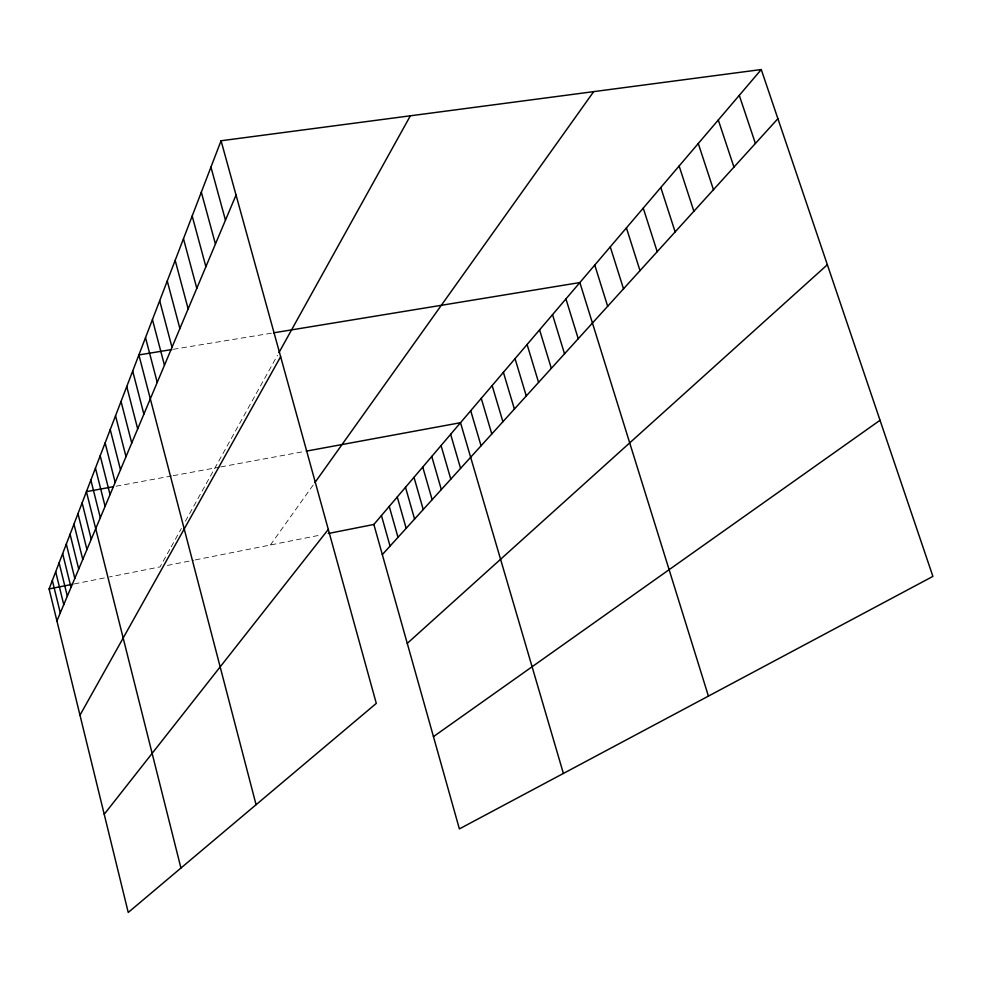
<?xml version="1.0" encoding="UTF-8"?>
<svg xmlns="http://www.w3.org/2000/svg" width="982" height="982" viewBox="0 0 982 982"><rect width="100%" height="100%" fill="white"/><g stroke="black" fill="none" stroke-linecap="round" stroke-linejoin="round"><path stroke-width="0.74" stroke-dasharray="4.91 3.68" d="M169.751 549.429L160.054 566.896L109.419 576.95M171.199 546.814L181.375 528.476M185.402 521.209L277.525 355.202M270.406 544.998L314.08 483.745M74.251 583.934L105.062 577.821M167.406 565.436L193.847 560.194M195.308 559.9L321.126 534.92M116.085 486.2L171.678 475.951M173.139 475.681L219.342 467.162M220.815 466.892L304.739 451.413M173.274 349.297L272.088 333.082"/><path stroke-width="1.47" d="M221.06 140.757L376.29 703.382L128.237 912.462L49.1 588.93L221.06 140.757L761.259 69.538L932.9 576.397L459.38 828.906L373.86 524.462L761.259 69.538M56.919 620.906L236.036 195.037M278.962 352.599L410.366 115.802M79.984 715.178L280.643 356.712M314.915 482.579L593.693 91.633M104.215 814.287L328.295 529.433M382.329 554.597L777.904 118.675M407.26 643.382L827.36 264.735M433.455 736.635L880.032 420.271M49.1 588.93L72.766 584.229M328.295 533.496L373.86 524.462M113.114 486.741L86.416 491.663L180.934 868.039M306.237 451.143L460.509 422.702L563.386 773.435M171.776 349.543L138.879 354.944L256.069 804.712M273.585 332.837L579.859 282.558L708.415 696.103M739.274 95.352L755.404 143.47M718.296 119.988L733.947 167.112M698.276 143.507L713.46 189.698M679.127 165.995L693.881 211.265M660.8 187.513L675.15 231.912M643.247 208.123L657.203 251.687M626.418 227.885L640.006 270.639M610.264 246.85L623.509 288.818M594.761 265.054L607.662 306.274M565.939 298.909L578.226 338.716M552.522 314.657L564.527 353.815M539.584 329.854L551.319 368.36M527.101 344.51L538.578 382.403M515.047 358.663L526.278 395.967M503.398 372.338L514.396 409.052M492.142 385.558L502.907 421.72M481.254 398.348L491.798 433.958M470.709 410.722L481.057 445.803M450.628 434.302L460.57 468.365M441.053 445.558L450.799 479.13M431.761 456.458L441.335 489.576M422.751 467.051L432.141 499.691M413.999 477.313L423.23 509.523M405.505 487.293L414.576 519.061M397.256 496.978L406.167 528.328M389.24 506.393L397.992 537.326M381.446 515.55L390.05 546.09M210.946 167.136L225.467 220.164M201.335 192.202L215.439 244.027M192.19 216.028L205.889 266.723M183.474 238.724L196.805 288.315M175.177 260.353L188.151 308.9M167.259 280.999L179.89 328.54M159.685 300.725L171.997 347.297M152.443 319.592L164.46 365.243M145.52 337.648L157.23 382.403M132.693 371.073L143.875 414.171M126.752 386.552L137.689 428.888M121.031 401.454L131.735 443.029M115.532 415.791L126.003 456.655M110.23 429.6L120.491 469.764M105.123 442.907L115.176 482.408M100.201 455.746L110.045 494.597M95.45 468.144L105.099 506.356M90.86 480.1L100.324 517.71M82.132 502.845L91.252 539.278M77.983 513.66L86.944 549.539M73.969 524.118L82.77 559.47M70.078 534.257L78.72 569.081M66.31 544.077L74.804 578.386M62.652 553.59L71.011 587.42M59.116 562.833L67.328 596.172M55.679 571.782L63.756 604.667M52.341 580.485L60.295 612.903"/></g></svg>
